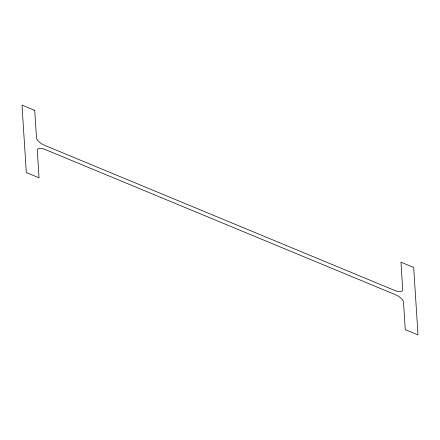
<?xml version="1.0" encoding="UTF-8"?>
<svg xmlns="http://www.w3.org/2000/svg" width="440" height="440" viewBox="0 0 440 440"><rect width="100%" height="100%" fill="white"/><g stroke="black" fill="none" stroke-linecap="round" stroke-linejoin="round"><path stroke-width="0.66" d="M34.722 110.363L22 105.089L26.318 172.552L39.039 177.826L37.279 150.31A8.987 3.669 28.5 0 1 45.095 149.474L395.164 294.58A8.987 3.669 28.5 0 1 403.519 302.12L405.279 329.637L418 334.911L413.683 267.449L400.961 262.174L402.721 289.691A8.987 3.669 28.5 0 1 394.906 290.527L44.836 145.42A8.987 3.669 28.5 0 1 36.482 137.88L34.722 110.363"/></g></svg>
